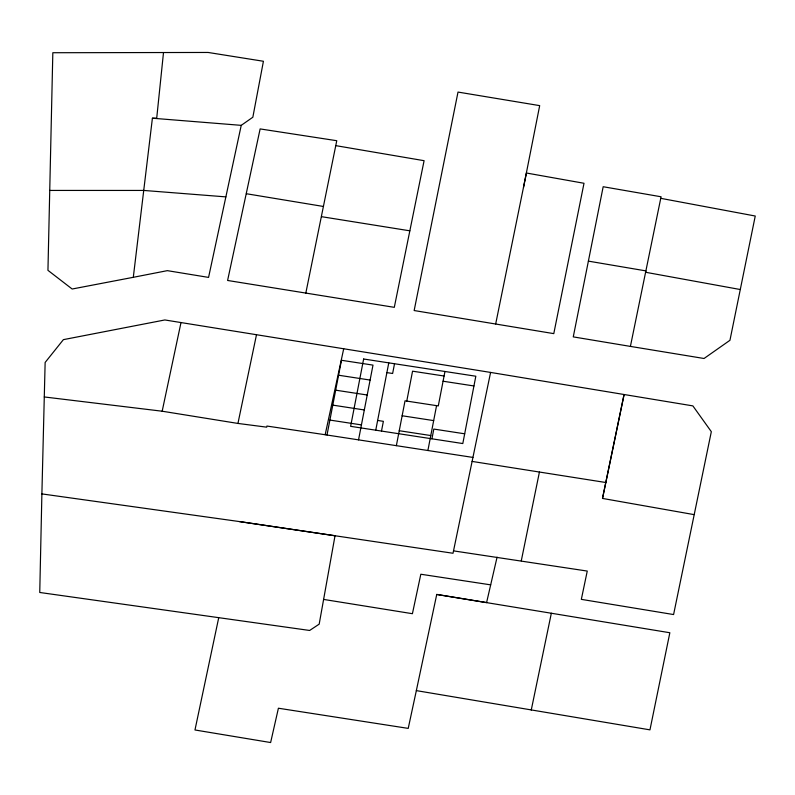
<?xml version="1.0" encoding="UTF-8"?>
<svg xmlns="http://www.w3.org/2000/svg" width="795" height="795" viewBox="0 0 795 795"><rect width="100%" height="100%" fill="white"/><g stroke="black" fill="none" stroke-linecap="round" stroke-linejoin="round"><path stroke-width="1.19" d="M41.887 493.904L39.75 592.474L309.643 630.465L319.183 624.145L335.023 535.75L239.275 521.55L41.887 493.904L45.136 362.46L63.391 339.644L164.853 319.958L490.595 372.428L692.872 405.887L711.326 431.675L673.584 614.555L581.334 599.36L587.257 571.068L453.518 550.875M163.502 52.54L156.704 118.236L152.402 118.216L133.302 277.306L72.156 289.012L47.948 270.34L52.828 52.728L208.121 52.46L263.423 61.265L252.84 117.233L241.233 125.352L152.402 118.216M327.003 435.024L341.462 360.274L372.994 365.114L358.535 439.864M375.757 430.184L388.775 362.858M381.491 431.069L383.379 421.33L377.635 420.446M394.519 363.742L392.631 373.481L386.887 372.607M396.357 445.667L405.033 400.819L438.293 405.917L444.952 371.484M406.772 401.078L412.555 371.185L444.077 376.015M427.889 450.507L436.564 405.659M431.933 438.81L433.812 429.071L464.687 433.802M523.488 187.521L539.686 105.626L458.009 92.071L414.155 310.537L553.787 333.632L584.007 183.277L526.409 173.012L495.683 323.953M588.389 261.128L603.176 186.726L661.072 196.772L630.405 346.401L573.265 336.881L588.389 261.128L645.878 270.886L645.6 272.268L740.294 289.529M305.817 293.087L336.762 140.715L260.134 128.919L227.599 280.466L394.3 307.337L424.093 160.689L335.768 145.634M521.291 560.763L539.427 472.041M239.275 521.55L453.021 553.26L490.595 372.428M531.249 710.054L551.342 613.243L669.847 632.74L649.962 729.86L416.341 690.617L408.223 728.389L278.409 708.226L270.628 742.54L194.974 729.979L218.675 617.944M602.501 498.425L624.045 394.688L602.501 498.425L694.075 514.623M44.262 396.953L162.17 411.214L237.934 423.437L256.497 334.715M162.17 411.214L181.002 322.541M416.341 690.617L436.743 594.441L486.59 602.59L497.074 557.156M133.302 277.306L167.347 270.648L208.568 277.405L241.233 125.352M237.934 423.437L266.713 427.163L266.921 426.05L325.165 434.736L343.708 348.767M49.757 190.432L143.786 190.442L225.879 196.882M490.684 584.852L420.823 574.238L412.416 613.7L323.605 599.42M443.073 381.222L473.939 385.963M338.571 375.22L370.102 380.06M335.679 390.176L367.21 395.006M332.787 405.122L364.319 409.962M402.141 415.765L433.673 420.605M329.895 420.068L361.427 424.908M399.249 430.721L430.781 435.551M325.165 434.736L472.936 457.423M472.101 461.418L605.84 482.515M321.468 216.667L409.842 230.818M246.37 193.732L323.515 206.481M630.405 346.401L704.042 358.495L729.949 340.3L755.25 216.021L660.764 198.333M436.743 594.441L551.342 613.243M363.643 359.002L350.625 426.329L462.799 443.55L475.827 376.224L363.643 359.002"/></g></svg>
